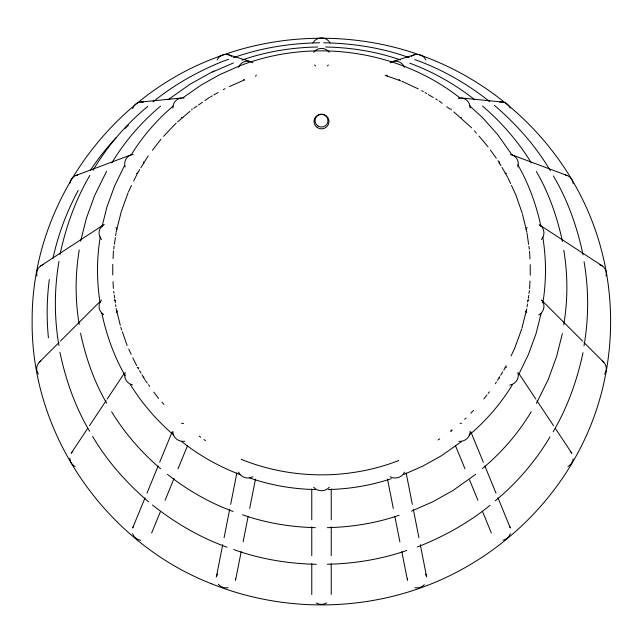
<?xml version="1.0" encoding="UTF-8"?>
<svg xmlns="http://www.w3.org/2000/svg" width="643" height="643" viewBox="0 0 643 643"><rect width="100%" height="100%" fill="white"/><g stroke="black" fill="none" stroke-linecap="round" stroke-linejoin="round"><path stroke-width="0.96" d="M112.782 264.353L112.734 274.955M113.064 258.574L113.433 250.866M529.607 288.699L529.985 280.991M530.266 275.212L530.226 264.611M58.987 261.388C54.181 289.149 54.165 317.746 58.931 345.524M79.258 249.958C75.11 274.553 75.094 299.879 79.21 324.482M100.268 236.793C96.675 258.478 96.579 280.79 100.091 302.491M113.715 248.962L114.132 246.092M114.414 244.187L115.386 237.5M115.66 235.595L116.078 232.726M527.059 306.848L527.477 303.986M527.758 302.073L528.032 300.16M528.313 298.256L528.731 295.386M529.004 293.481L529.422 290.62M542.869 302.757C546.413 281.063 546.341 258.751 542.772 237.058M563.742 324.771C567.89 300.177 567.906 274.858 563.79 250.248M584.013 345.838C588.819 318.068 588.835 289.479 584.069 261.701M222.727 544.597L216.345 576.964A9.733 8.825 11.2 0 1 217.607 574.078M224.085 537.725L229.696 509.28M230.66 504.377L236.849 472.991M235.764 579.118L241.181 551.654M243.118 541.84L248.142 516.337M249.693 508.492L255.496 479.067M59.976 254.572C65.907 226.875 75.48 199.828 89.867 175.378M80.632 241.205L86.363 218.315L94.778 195.191L106.585 171.343M101.883 227.1L106.859 207.231L114.542 186.124L124.364 165.886M116.214 231.769L121.302 211.475L128.126 192.723M521.939 328.091L526.786 308.761M541.117 313.43L536.141 333.299L528.458 354.406L518.636 374.644M562.368 333.532L556.637 356.415L548.222 379.539L536.415 403.386M583.024 352.653C577.092 380.351 567.52 407.389 553.125 431.847M521.698 329.055L514.529 348.739L511.04 355.933M132.643 528.016L145.069 497.795M146.974 493.165L158.146 465.974M159.665 462.269L172.083 432.048M151.635 533.023L160.525 511.386M165.09 500.27L174.084 478.384M178.031 468.787L187.539 445.639M128.463 191.791L131.526 185.497M133.704 181.004L137.192 173.811M506.242 365.819L503.782 370.167M93.01 170.323C107.373 146.106 126.028 124.38 147.705 106.425M111.786 162.952C124.694 141.476 141.356 122.186 160.597 106.143M131.076 155.067C142.344 136.662 156.691 120.048 173.16 106.095M137.634 172.911L139.74 169.511M140.793 167.807L148.179 155.903M495.343 383.775L496.404 382.071M497.457 380.375L499.563 376.967M500.624 375.271L502.73 371.871M512.439 384.627C500.913 403.651 486.124 420.771 469.101 435.078M531.214 411.777C518.306 433.253 501.644 452.543 482.403 468.586M549.99 436.902C535.627 461.111 516.98 482.845 495.303 500.801M87.761 428.278L71.14 453.299A9.733 9.034 33.6 0 1 72.836 451.37M89.425 425.779L106.047 400.758M107.156 399.086L124.332 373.237M152.391 150.293L160.983 139.201M483.857 398.957L486.928 394.987M488.158 393.403L489.379 391.82M163.587 136.324L176.158 123.126M470.813 413.24L473.465 410.459M39.191 362.306L59.035 342.486M60.458 341.063L100.155 301.406M153.01 101.883C174.181 84.587 198.333 71.212 223.643 60.997L228.611 59.325M168.144 99.681L190.103 84.201L210.197 72.997L233.393 62.974M177.621 121.873L190.031 111.247M450.783 431.164L452.246 429.91M464.656 419.284L466.119 418.03M461.61 441.492L441.452 455.726L423.11 465.958L403.86 474.454M475.611 474.405L452.905 490.537L432.811 501.749L411.512 511.137M489.998 505.342C468.827 522.646 444.675 536.021 419.357 546.237L417.235 546.96M182.893 97.76L201.548 84.812L219.898 74.58L239.148 66.084M193.8 108.273L196.967 106.079M198.55 104.978L202.505 102.229M204.876 100.581L209.626 97.286M438.124 439.949L439.708 438.856M40.734 265.889L103.113 225.122M210.478 96.812L212.19 95.855M213.902 94.907L218.178 92.52M223.314 89.658L225.026 88.702M229.43 86.556L244.686 79.828M398.314 460.718L398.507 460.637C348.329 480.024 291.046 479.557 241.197 459.319L241.398 459.399M75.697 175.555L130.553 155.043M233.345 57.741C260.97 47.775 290.355 43.242 319.667 42.784M241.937 60.112C266.202 51.544 291.946 47.478 317.642 46.995M239.341 66.012C311.976 37.543 398.941 49.68 460.243 98.17M391.322 478.657C371.075 485.457 349.72 489.01 328.372 489.54M399.166 515.26C376.107 523.177 351.713 527.115 327.359 527.654M406.81 550.448C381.307 559.314 354.301 563.694 327.335 564.265M392.576 61.607L414.245 54.824M140.68 102.02L181.398 98.025M323.662 42.792C352.734 43.306 381.942 47.719 409.318 57.701M325.663 47.003C351.038 47.51 376.501 51.496 400.468 59.952M315.351 489.58C293.055 489.058 270.735 485.304 249.669 477.958M315.335 527.646C290.62 527.091 265.864 522.984 242.524 514.786M316.332 564.305C288.257 563.726 260.11 559.113 233.674 549.532M461.602 98.025L502.32 102.02M210.607 583.418C279.351 611.38 358.368 612.08 427.595 585.339L427.852 585.243C499.281 557.61 558.799 500.833 588.747 430.215C617.216 363.054 617.939 285.026 590.595 217.374C561.91 146.266 503.316 88.565 432.393 59.727C363.649 31.788 284.624 31.049 215.405 57.822L215.156 57.91C108.128 97.993 31.113 206.628 32.15 321.396C30.977 434.604 105.733 542.057 210.607 583.418L210.864 583.514M228.755 54.824L250.424 61.607M414.783 59.598C441.95 69.139 467.204 83.799 489.741 101.642M409.704 63.167C433.141 71.807 455.172 84.321 474.775 99.794M385.157 75.392L400.685 80.817M181.961 441.765C199.555 455.654 219.327 466.818 240.305 474.679M167.421 474.341C187.209 490.006 209.401 502.754 233.087 511.482M152.455 504.988C174.92 522.799 199.997 537.564 227.043 547.209M512.439 155.043L567.303 175.555M401.803 81.211L418.231 88.887M421.687 90.607L423.343 91.595M425.007 92.584L426.663 93.565M428.318 94.553L433.286 97.511M435.777 98.99L437.433 99.978M203.911 439.563L205.567 440.551M539.887 225.122L602.266 265.889M439.089 100.967L442.175 103.266M446.813 106.706L449.899 109.005M453.765 111.874L471.673 127.861M199.274 436.115L200.825 437.264M494.427 105.372C516.281 124.123 535.764 145.921 550.384 170.805M482.499 106.039C501.54 122.363 518.258 141.492 531.343 162.904M469.43 105.621L482.507 117.589L497.561 134.459L512.278 155.309M173.578 434.909C156.667 420.393 141.958 403.306 130.224 384.361M160.501 468.691C141.46 452.367 124.742 433.245 111.657 411.825M148.581 501.853C126.727 483.094 107.236 461.296 92.616 436.42M542.137 300.699L582.542 341.063M583.965 342.486L603.809 362.306M474.349 130.859L476.359 133.109M479.027 136.107L488.061 146.845M158.62 398.427L153.765 392.061M161.964 402.18L163.973 404.423M490.408 150.092L496.283 158.218M145.543 380.688L147.303 383.124M148.477 384.747L149.65 386.371M518.668 373.237L535.844 399.086M536.953 400.758L553.575 425.779M555.239 428.278L571.86 453.299A9.733 9.034 -33.6 0 0 570.164 451.37M553.358 175.925C567.865 200.214 577.213 227.292 583.08 254.885M536.318 171.464C548.929 193.101 557.216 217.053 562.432 241.487M517.744 164.729C528.787 183.818 536.31 204.852 540.94 226.384M498.044 160.654L500.969 165.677M501.942 167.357L507.785 177.42M136.678 365.626L132.788 357.838M137.65 367.306L138.623 368.978M139.595 370.657L141.058 373.173M142.031 374.845L144.956 379.876M125.256 375.801C114.028 356.431 106.505 335.043 101.819 313.181M106.682 403.265C94.071 381.637 85.784 357.677 80.568 333.243M89.642 431.292C75.135 407.003 65.787 379.925 59.92 352.332M508.187 178.296L510.614 183.577M511.426 185.329L515.871 195.006L522.237 213.259M128.745 349.045L131.172 354.317M470.917 432.048L483.335 462.269M484.854 465.974L496.026 493.165M497.931 497.795L510.357 528.016M455.461 445.639L464.969 468.787M469.543 479.903L473.344 489.162M473.481 489.5L477.91 500.27M482.475 511.386L491.365 533.023M120.763 327.271L121.712 330.004M122.355 331.828L127.129 345.524M522.47 214.199L526.834 232.019M116.166 308.511L120.297 325.39M406.151 472.991L412.34 504.377M413.304 509.28L418.915 537.725M420.273 544.597L426.655 576.964A9.733 8.825 -11.2 0 0 425.393 574.078M387.504 479.067L393.307 508.492M394.85 516.337L399.882 541.84M401.819 551.654L407.236 579.118M526.971 232.975L528.618 244.436M528.9 246.341L529.31 249.211M113.69 291.319L113.964 293.232M114.237 295.137L114.655 298.006M114.928 299.911L115.346 302.781M115.619 304.686L115.893 306.598M529.583 251.124L529.953 258.832M113.047 281.698L113.369 288.442M331.233 488.913L331.233 519.809M331.233 526.786L331.233 555.681M331.233 563.654L331.233 594.55M311.767 488.913L311.767 519.809M311.767 526.786L311.767 555.681M311.767 563.654L311.767 594.55M312.956 42.936A9.733 9.725 0 0 1 330.044 42.936M328.388 65.007A9.733 9.725 0 0 1 327.335 65.916M315.665 65.916A9.733 9.725 0 0 1 314.612 65.007M313.704 52.292A9.733 9.725 0 0 1 329.296 52.292M411.19 56.415A9.733 9.701 72.6 0 1 425.891 59.944M387.399 76.292A9.733 9.701 72.6 0 1 386.716 75.078M390.084 62.797A9.733 9.701 72.6 0 1 404.503 67.362M399.657 79.692A9.733 9.701 72.6 0 1 399.022 79.973M499.587 102.108A9.733 9.621 -84.4 0 1 510.148 108M458.194 98.258A9.733 9.621 -84.4 0 1 470.137 108.08M461.497 117.388A9.733 9.621 -84.4 0 1 460.814 117.436M451.185 110.082A9.733 9.621 -84.4 0 1 450.952 108.715M565.35 175A9.733 9.5 -69.5 0 1 573.138 183.384M510.486 154.497A9.733 9.5 -69.5 0 1 517.848 166.987M506.459 173.522A9.733 9.5 -69.5 0 1 505.165 173.112M499.281 163.901A9.733 9.5 -69.5 0 1 499.571 161.843M599.855 264.755A9.733 9.348 -56.8 0 1 606.052 276.016M539.316 224.777A9.733 9.348 -56.8 0 1 541.43 239.509M526.03 229.262A9.733 9.348 -56.8 0 1 527.123 227.493M602.282 361.077A9.733 9.187 -45 0 1 604.645 374.089M541.43 299.992A9.733 9.187 -45 0 1 538.721 315.038M526.713 312.667A9.733 9.187 -45 0 1 525.749 310.947M527.573 300.787A9.733 9.187 -45 0 1 528.562 299.815M573.138 458.917A9.733 9.034 -33.6 0 1 567.922 466.529M517.848 372.474A9.733 9.034 -33.6 0 1 509.819 385.101M499.426 378.245A9.733 9.034 -33.6 0 1 499.281 376.951M505.165 367.7A9.733 9.034 -33.6 0 1 506.459 367.201M510.389 533.706A9.733 8.906 -22.3 0 1 503.003 540.208M509.489 526.32A9.733 8.906 -22.3 0 1 510.108 527.429M470.137 431.429A9.733 8.906 -22.3 0 1 458.869 441.339M451.048 431.365A9.733 8.906 -22.3 0 1 451.378 430.103M460.131 423.383A9.733 8.906 -22.3 0 1 461.497 423.335M424.364 584.688A9.733 8.825 -11.2 0 1 414.912 587.718M407.509 580.46A9.733 8.825 -11.2 0 1 407.469 578.563M404.503 472.091A9.733 8.825 -11.2 0 1 390.084 476.712M326.765 602.949A9.733 8.801 0 0 1 316.235 602.949M329.296 487.209A9.733 8.801 0 0 1 313.704 487.209M228.088 587.718A9.733 8.825 11.2 0 1 218.194 584.19M235.531 578.563A9.733 8.825 11.2 0 1 235.491 580.46M252.916 476.712A9.733 8.825 11.2 0 1 238.497 472.091M140.68 540.337A9.733 8.906 22.3 0 1 132.611 533.706M132.892 527.429A9.733 8.906 22.3 0 1 133.511 526.32M184.806 441.243A9.733 8.906 22.3 0 1 172.863 431.429M181.503 423.335A9.733 8.906 22.3 0 1 183.56 423.472M75.078 466.529A9.733 9.034 33.6 0 1 69.814 458.258M132.514 384.956A9.733 9.034 33.6 0 1 125.152 372.474M137.192 367.426A9.733 9.034 33.6 0 1 138.454 368.013M143.719 376.951A9.733 9.034 33.6 0 1 143.67 377.602M38.355 374.089A9.733 9.187 45 0 1 40.718 361.077M103.684 314.676A9.733 9.187 45 0 1 101.57 299.992M114.438 299.815A9.733 9.187 45 0 1 115.427 300.787M117.251 310.947A9.733 9.187 45 0 1 116.287 312.667M36.948 276.016A9.733 9.348 56.8 0 1 43.145 264.755M101.57 239.509A9.733 9.348 56.8 0 1 104.279 224.471M115.877 227.493A9.733 9.348 56.8 0 1 116.97 229.262M69.862 183.384A9.733 9.5 69.5 0 1 77.65 175M137.835 173.112A9.733 9.5 69.5 0 1 136.541 173.522M125.152 166.987A9.733 9.5 69.5 0 1 133.181 154.408M143.429 161.843A9.733 9.5 69.5 0 1 143.719 163.901M132.611 108.651A9.733 9.621 84.4 0 1 143.413 102.108M182.869 117.428A9.733 9.621 84.4 0 1 181.503 117.388M172.863 108.08A9.733 9.621 84.4 0 1 184.131 98.114M192.048 108.715A9.733 9.621 84.4 0 1 191.815 110.082M217.109 59.944A9.733 9.701 -72.6 0 1 231.81 56.415M238.497 67.362A9.733 9.701 -72.6 0 1 252.916 62.797M256.284 75.078A9.733 9.701 -72.6 0 1 255.601 76.292M243.978 79.973A9.733 9.701 -72.6 0 1 243.343 79.692M48.426 337.8A265.463 260.094 0 0 1 49.31 279.52M52.991 258.341A265.463 260.094 0 0 1 78.221 190.441M90.438 170.178A265.463 260.094 0 0 1 116.126 137.634M124.919 128.592A265.463 260.094 0 0 1 128.415 125.224M212.174 71.751A265.463 260.094 0 0 1 214.006 71.027M317.755 125.915A6.51 6.374 0 0 0 327.978 121.278A6.51 6.374 0 0 0 318.767 114.92A6.51 6.374 0 0 0 317.755 125.915M317.184 127.515A7.499 7.346 0 0 0 328.967 122.17A7.499 7.346 0 0 0 318.349 114.84A7.499 7.346 0 0 0 317.184 127.515"/></g></svg>
